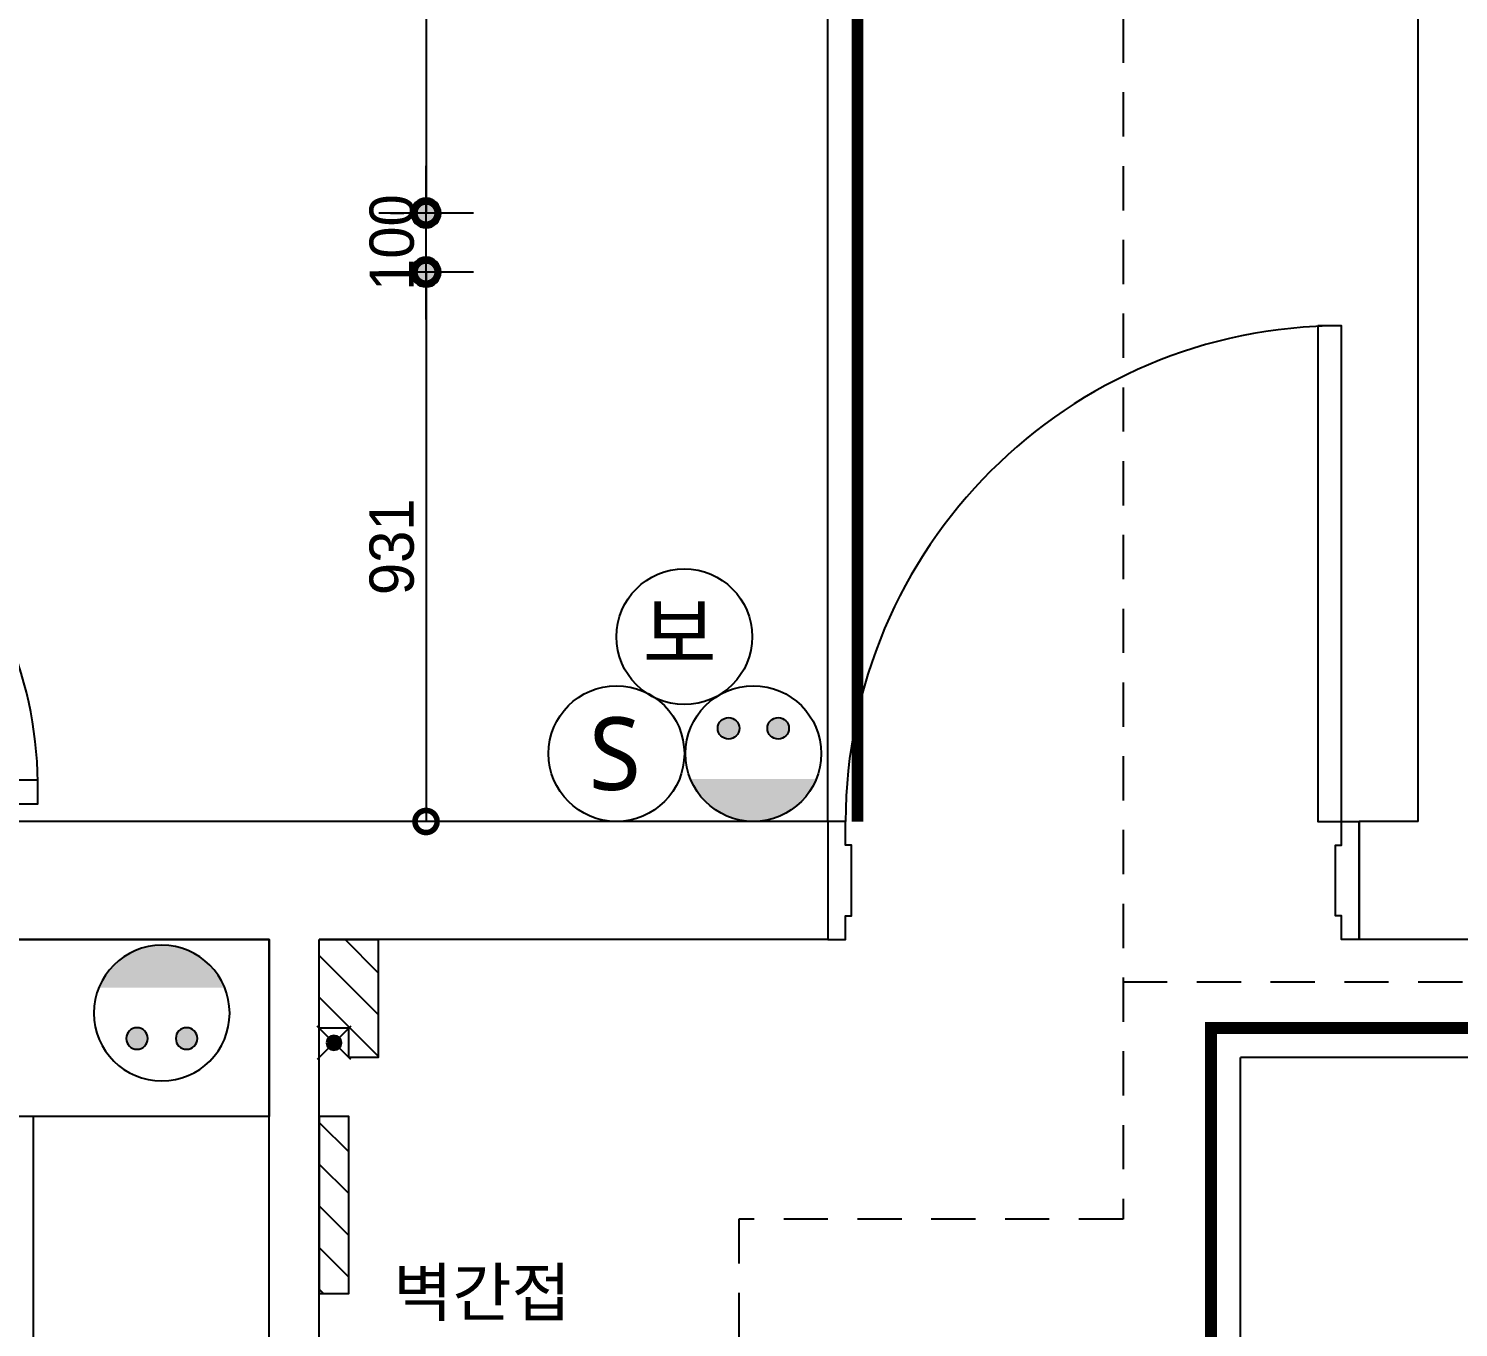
# Model space of a CAD drawing. Header units: inches. Extents: x -53835 to 52744, y -79586 to -50910.
# Drawn here: x 14606 to 17029, y -58514 to -56313 of the extents above; entities that cross this region are included whole.
import ezdxf

# ---------------------------------------------------------------- set-up
doc = ezdxf.new("R2010")
doc.units = ezdxf.units.IN
doc.header["$LTSCALE"] = 50
doc.header["$MEASUREMENT"] = 0
doc.linetypes.add('DASHEDX2', pattern=[1.5, 1, -0.5])
doc.linetypes.add('HID', pattern=[2.5, 1.5, -1])
for name, color, linetype in [('0-ELC TEXT', 7, 'Continuous'), ('03-WAL NEW', 3, 'Continuous'), ('06-FUR', 6, 'Continuous'), ('06-LIGHT', 4, 'Continuous'), ('07-DIM WAL', 5, 'Continuous'), ('3.기호.계단선', 30, 'Continuous'), ('CO-DO-FR', 7, 'Continuous'), ('CO-DOOR', 8, 'Continuous'), ('RC-LIGHT', 7, 'Continuous'), ('도면층2', 2, 'Continuous'), ('도면층4', 4, 'Continuous'), ('설비', 140, 'Continuous')]:
    doc.layers.add(name, color=color, linetype=linetype)
doc.styles.add('스타일1', font='HY울릉도M.TTF')
doc.styles.add('코레일둥고', font='Korail_Round_Gothic_Medium.ttf')
doc.dimstyles.new('30', dxfattribs={"dimscale": 30, "dimtxt": 2.5, "dimasz": 2.5, "dimexe": 1.25, "dimexo": 2, "dimtad": 1, "dimdec": 0, "dimtxsty": '스타일1', "dimblk": 'DOTSMALL', "dimcen": 2.5, "dimclrd": 1, "dimclre": 1, "dimclrt": 2, "dimadec": 0, "dimazin": 0, "dimtfac": 1, "dimtix": 1, "dimtmove": 0, "dimatfit": 3, "dimldrblk": 'DOTSMALL', "dimfxl": 1.25, "dimarcsym": 0})
pattern_1 = [(315, (16938.26, -131353.64), (35.35534, 35.35534), [])]

# ---------------------------------------------------------------- blocks, each defined once
blk = doc.blocks.new('D-001')
at = {"layer": 'CO-DO-FR'}
for points in [[(0, 200), (0, 0), (30, 0), (30, 40), (40, 40), (40, 160), (30, 160), (30, 200), (0, 200)], [(900, 200), (900, 0), (870, 0), (870, 40), (860, 40), (860, 160), (870, 160), (870, 200), (900, 200)]]:
    blk.add_lwpolyline(points, close=True, dxfattribs=at)
at = {"layer": 'CO-DOOR'}
blk.add_lwpolyline([(830, 1040), (830, 200), (870, 200), (870, 1040)], close=True, dxfattribs=at)
blk.add_arc((870, 200), 840, 90, 180, dxfattribs=at)
blk = doc.blocks.new('vudauseh')
at = {"layer": 'CO-DOOR'}
blk.add_lwpolyline([(-51142, -58815.2), (-51837, -58815.2), (-51837, -58855.2), (-51142, -58855.2)], close=True, dxfattribs=at)
blk.add_arc((-51807.6, -58825.2), 665.7, 359.1393, 92.698, dxfattribs=at)
at = {"layer": '도면층2'}
for p, q in [((-48803, -58885.2), (-48803, -53750.2)), ((-49803, -58885.2), (-52035, -58885.2)), ((-49803, -58885.2), (-49803, -59085.2)), ((-48803, -58885.2), (-48903, -58885.2)), ((-48903, -58885.2), (-48903, -59085.2)), ((-50750, -59085.2), (-52035, -59085.2)), ((-50750, -60605.2), (-50750, -59085.2)), ((-50665, -60605.2), (-50665, -59085.2)), ((-49803, -59085.2), (-50665, -59085.2)), ((-45955, -59085.2), (-48903, -59085.2))]:
    blk.add_line(p, q, dxfattribs=at)
at = {"layer": '도면층4'}
for p, q in [((-49803, -58885.2), (-49803, -59085.2)), ((-48903, -59085.2), (-48903, -58885.2)), ((-48903, -58885.2), (-48903, -59085.2))]:
    blk.add_line(p, q, dxfattribs=at)
at = {"layer": 'CO-DOOR'}
blk.add_blockref('D-001', (-49803, -59085.2), dxfattribs=at)
blk = doc.blocks.new('1')
at = {"linetype": 'Continuous'}
h = blk.add_hatch(color=4, dxfattribs=at)
h.dxf.hatch_style = 1
edge = h.paths.add_edge_path()
edge.add_arc((11539653.5, -14273503.8), 37.5, 0, 360)
at = {"color": 1, "linetype": 'Continuous'}
for p, q in [((11539653.5, -14273637.1), (11539653.5, -14273370.5)), ((11539520.2, -14273503.8), (11539786.8, -14273503.8))]:
    blk.add_line(p, q, dxfattribs=at)
at = {"color": 4, "linetype": 'Continuous'}
for radius in [41.5, 37.5]:
    blk.add_circle((11539653.5, -14273503.8), radius, dxfattribs=at)
blk = doc.blocks.new('cjswjdehds')
at = {"layer": '03-WAL NEW'}
h = blk.add_hatch(dxfattribs=at)
h.set_pattern_fill('_USER', color=256, scale=50, angle=315, pattern_type=0)
h.set_pattern_definition(pattern_1)
h.paths.add_polyline_path([(15098.6, -57857), (15198.6, -57857), (15198.6, -58057), (15148.6, -58057), (15148.6, -58007), (15098.6, -58007)])
at = {"layer": '06-FUR'}
h = blk.add_hatch(dxfattribs=at)
h.set_pattern_fill('_USER', color=8, scale=50, angle=315, pattern_type=0)
h.set_pattern_definition(pattern_1)
h.paths.add_polyline_path([(15098.6, -58457), (15148.6, -58457), (15148.6, -58157), (15098.6, -58157)])
at = {"layer": '03-WAL NEW'}
blk.add_lwpolyline([(15098.6, -57857), (15198.6, -57857), (15198.6, -58057), (15148.6, -58057), (15148.6, -58007), (15098.6, -58007), (15098.6, -57857)], dxfattribs=at)
at = {"layer": '06-FUR', "color": 8}
for points in [[(15013.6, -58157), (13748.6, -58157), (13748.6, -57857), (15013.6, -57857)], [(15098.6, -58457), (15148.6, -58457), (15148.6, -58157), (15098.6, -58157)]]:
    blk.add_lwpolyline(points, close=True, dxfattribs=at)
blk.add_lwpolyline([(15013.6, -58977), (15013.6, -58157), (14613.6, -58157), (14613.6, -58977), (15013.6, -58977)], dxfattribs=at)
blk.add_blockref('vudauseh', (65763.6, 1228.2))
at = {"layer": 'RC-LIGHT', "xscale": -0.3012048192635894, "yscale": 0.3012048192635894, "zscale": 0.3012048192635894, "rotation": 45}
blk.add_blockref('1', (-567142.7, 5439756.7), dxfattribs=at)
blk = doc.blocks.new('_DOTSMALL')
at = {"color": 0, "linetype": 'ByBlock', "const_width": 0.5}
blk.add_lwpolyline([(-0.0625, 0, 1), (0.0625, 0, 1)], format="xyb", close=True, dxfattribs=at)
blk = doc.blocks.new('*D452')
at = {"layer": '07-DIM WAL', "color": 1, "lineweight": -2, "transparency": 16777216}
for p, q in [((15279.6, -56801), (15279.6, -56551)), ((15339.6, -56626), (15317.1, -56626)), ((15219.6, -56726), (15242.1, -56726))]:
    blk.add_line(p, q, dxfattribs=at)
at = {"layer": 'Defpoints', "color": 0, "transparency": 16777216}
for p in [(15279.6, -56626), (15279.6, -56626), (15279.6, -56726)]:
    blk.add_point(p, dxfattribs=at)
at = {"layer": '07-DIM WAL', "color": 1, "lineweight": -2, "transparency": 16777216, "xscale": 75, "yscale": 75, "zscale": 75}
for p, rotation in [((15279.6, -56626), 270), ((15279.6, -56726), 90)]:
    blk.add_blockref('_DOTSMALL', p, dxfattribs=dict(at, rotation=rotation))
at = {"layer": '07-DIM WAL', "color": 2, "transparency": 16777216, "insert": (15221.9, -56676), "char_height": 75, "attachment_point": 5, "rotation": 90, "style": '스타일1'}
blk.add_mtext('100', dxfattribs=at)
blk = doc.blocks.new('*D460')
at = {"layer": '07-DIM WAL', "color": 1, "lineweight": -2, "transparency": 16777216}
for p, q in [((15219.6, -55426), (15242.1, -55426)), ((15279.6, -55426), (15279.6, -56626)), ((15219.6, -56626), (15242.1, -56626))]:
    blk.add_line(p, q, dxfattribs=at)
at = {"layer": 'Defpoints', "color": 0, "transparency": 16777216}
for p in [(15279.6, -55426), (15279.6, -56626), (15279.6, -56626)]:
    blk.add_point(p, dxfattribs=at)
at = {"layer": '07-DIM WAL', "color": 1, "lineweight": -2, "transparency": 16777216, "xscale": 75, "yscale": 75, "zscale": 75}
for p, rotation in [((15279.6, -55426), 90), ((15279.6, -56626), 270)]:
    blk.add_blockref('_DOTSMALL', p, dxfattribs=dict(at, rotation=rotation))
at = {"layer": '07-DIM WAL', "color": 2, "transparency": 16777216, "insert": (15221.9, -56026), "char_height": 75, "attachment_point": 5, "rotation": 90, "style": '스타일1'}
blk.add_mtext('1200', dxfattribs=at)
blk = doc.blocks.new('*D461')
at = {"layer": '07-DIM WAL', "color": 1, "lineweight": -2, "transparency": 16777216}
for p, q in [((15279.6, -56726), (15279.6, -57657)), ((15339.6, -56726), (15317.1, -56726)), ((15339.6, -57657), (15317.1, -57657))]:
    blk.add_line(p, q, dxfattribs=at)
at = {"layer": 'Defpoints', "color": 0, "transparency": 16777216}
for p in [(15279.6, -56726), (15279.6, -57657), (15279.6, -57657)]:
    blk.add_point(p, dxfattribs=at)
at = {"layer": '07-DIM WAL', "color": 1, "lineweight": -2, "transparency": 16777216, "xscale": 75, "yscale": 75, "zscale": 75}
for p, rotation in [((15279.6, -56726), 90), ((15279.6, -57657), 270)]:
    blk.add_blockref('_DOTSMALL', p, dxfattribs=dict(at, rotation=rotation))
at = {"layer": '07-DIM WAL', "color": 2, "transparency": 16777216, "insert": (15221.8, -57191.5), "char_height": 75, "attachment_point": 5, "rotation": 90, "style": '스타일1'}
blk.add_mtext('931', dxfattribs=at)
blk = doc.blocks.new('ZHSTP')
at = {"layer": '설비'}
h = blk.add_hatch(color=10, dxfattribs=at)
edge = h.paths.add_edge_path()
edge.add_arc((19460.2, -67971.4), 18.3, 0, 360)
h = blk.add_hatch(color=10, dxfattribs=at)
edge = h.paths.add_edge_path()
edge.add_arc((19544.2, -67971.4), 18.3, 0, 360)
h = blk.add_hatch(color=10, dxfattribs=at)
edge = h.paths.add_edge_path()
edge.add_line((19608.9, -68057.4), (19395.5, -68057.4))
edge.add_ellipse((19502.2, -68014.4), major_axis=(81.3, 81.3), ratio=1, start_angle=156.9578, end_angle=293.0422)
at = {"layer": '설비', "color": 10}
for centre, radius in [((19502.2, -68014.4), 115), ((19460.2, -67971.4), 18.3), ((19544.2, -67971.4), 18.3)]:
    blk.add_circle(centre, radius, dxfattribs=at)
blk = doc.blocks.new('SW')
at = {"layer": '설비', "color": 140}
blk.add_circle((11533254.1, -14277699.4), 184, dxfattribs=at)
at = {"layer": '설비', "color": 140, "insert": (11533320, -14277600.8), "char_height": 197.143, "width": 314.327, "attachment_point": 3, "style": '코레일둥고'}
blk.add_mtext('{\\fMalgun Gothic|b0|i0|c129|p50;S}', dxfattribs=at)
blk = doc.blocks.new('egoo')
at = {"layer": '설비'}
h = blk.add_hatch(color=140, dxfattribs=at)
edge = h.paths.add_edge_path()
edge.add_arc((1015645.3, 443433.7), 22.3, 0, 360)
h = blk.add_hatch(color=140, dxfattribs=at)
edge = h.paths.add_edge_path()
edge.add_arc((1015747.7, 443433.7), 22.3, 0, 360)
h = blk.add_hatch(color=140, dxfattribs=at)
edge = h.paths.add_edge_path()
edge.add_line((1015826.3, 443329.1), (1015566.6, 443329.1))
edge.add_ellipse((1015696.5, 443381.5), major_axis=(99, 99), ratio=1, start_angle=156.9578, end_angle=293.0422)
at = {"layer": '설비', "color": 140}
for centre, radius in [((1015696.5, 443381.5), 140), ((1015645.3, 443433.7), 22.3), ((1015747.7, 443433.7), 22.3)]:
    blk.add_circle(centre, radius, dxfattribs=at)

msp = doc.modelspace()

# ---------------------------------------------------------------- linework, layer by layer
at = {"layer": '06-LIGHT'}
for p, q in [((15960.631, -57657.002), (15960.631, -53292.002)), ((16659.631, -59377.002), (16659.631, -58057.002)), ((21571.349, -58057.002), (16659.631, -58057.002))]:
    msp.add_line(p, q, dxfattribs=at)
at = {"layer": '06-LIGHT', "color": 10, "linetype": 'HID', "const_width": 20}
for points in [[(16010.631, -57657.002), (16010.631, -53292.002)], [(16609.631, -59377.002), (16609.631, -58007.002), (21571.349, -58007.002)]]:
    msp.add_lwpolyline(points, dxfattribs=at)
at = {"layer": '3.기호.계단선', "linetype": 'HID'}
for points in [[(16460.631, -56046.39), (16460.631, -58330.737), (15809.631, -58330.737), (15809.631, -60916.614)], [(16460.631, -57928.552), (21096.349, -57928.552), (21096.349, -56583.919)]]:
    msp.add_lwpolyline(points, dxfattribs=at)
at = {"layer": '설비', "color": 10}
msp.add_circle((15717.263, -57343.82), 115, dxfattribs=at)

# ---------------------------------------------------------------- block references
msp.add_blockref('cjswjdehds', (0, 0))
at = {"layer": '07-DIM WAL', "xscale": -1, "rotation": 180}
msp.add_blockref('ZHSTP', (-4670.359, -125996.102), dxfattribs=at)
at = {"layer": 'RC-LIGHT', "xscale": -0.6024096385271789, "yscale": 0.6024096385271789, "zscale": 0.6024096385271789}
for p in [(6966878.124, 8541870.248), (6966878.124, 8541770.248)]:
    msp.add_blockref('1', p, dxfattribs=at)
at = {"layer": '설비', "color": 140}
for name, p, xscale, yscale, zscale in [('SW', (-7192681.528, 8866020.151), 0.625, 0.625, 0.625), ('egoo', (-818487.906, -421748.209), 0.8214285869294655, 0.8214285869294655, 0.8214285869294655)]:
    msp.add_blockref(name, p, dxfattribs=dict(at, xscale=xscale, yscale=yscale, zscale=zscale))

# ---------------------------------------------------------------- texts
at = {"layer": '0-ELC TEXT', "color": 7, "linetype": 'DASHEDX2', "style": '코레일둥고'}
msp.add_text('벽간접', height=80, dxfattribs=at).set_placement((15223.927, -58494.818))
at = {"layer": '설비', "color": 10, "style": '코레일둥고'}
msp.add_text('보 ', height=100, dxfattribs=at).set_placement((15646.342, -57387.731))

# ---------------------------------------------------------------- dimensions: what is measured, and where the dimension line sits
at = {"layer": '07-DIM WAL'}
for base, p1, p2, picture, middle in [((15279.631, -56626.011), (15279.631, -55426.011), (15279.631, -56626.011), '*D460', (15221.883, -56026.011)), ((15279.631, -56626.011), (15279.631, -56726.011), (15279.631, -56626.011), '*D452', (15221.883, -56676.011)), ((15279.631, -57657.002), (15279.631, -56757.946), (15279.631, -57657.002), '*D461', (15221.833, -57191.507))]:
    dim = msp.add_linear_dim(base=base, p1=p1, p2=p2, angle=90, dimstyle='30', dxfattribs=at)
    dim.commit()
    dim.dimension.update_dxf_attribs({"geometry": picture, "text_midpoint": middle})

doc.saveas('drawing.dxf')
